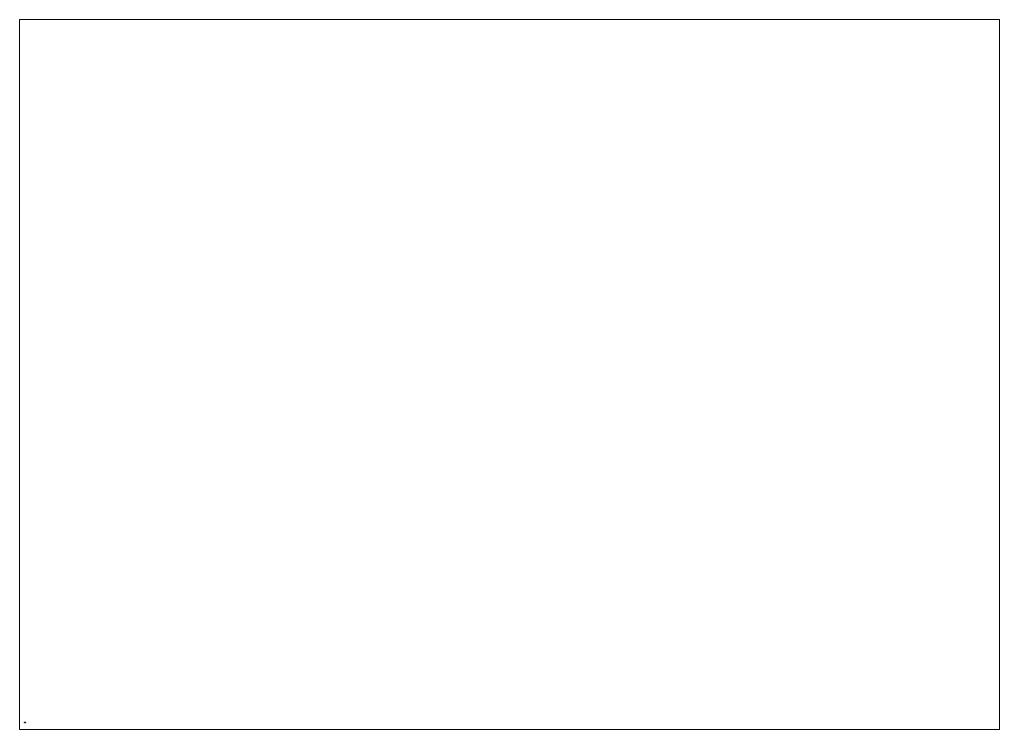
# Paper-space layout 'Layout1' of a CAD drawing. Extents: x 28 to 251, y 20 to 181.
# The model-space entities are those that its viewports show. They can reach past a viewport. Long polylines and large blocks are cut down to what shows.
import ezdxf

# ---------------------------------------------------------------- set-up
doc = ezdxf.new("R2010")
doc.units = 0
doc.layers.get('0').update_dxf_attribs({"linetype": 'CONTINUOUS'})
doc.layers.add('ADDON', color=3, linetype='CONTINUOUS')

msp = doc.modelspace()

# ---------------------------------------------------------------- linework, layer by layer
at = {"layer": 'ADDON'}
for points in [[(-0.22, -2.14, 0.62), (-0.2, -2.13, 0.6), (-0.2, -2.21, 0.55), (-0.22, -2.24, 0.55)], [(-0.2, -2.15, 0.64), (-0.22, -2.14, 0.62), (-0.22, -2.24, 0.55), (-0.2, -2.23, 0.58)], [(0.2, -2.23, 0.58), (0.22, -2.21, 0.57), (-0.22, -2.21, 0.57), (-0.2, -2.23, 0.58)], [(0.22, -2.21, 0.57), (0.2, -2.21, 0.55), (-0.2, -2.21, 0.55), (-0.22, -2.21, 0.57)], [(0.2, -2.21, 0.55), (0.22, -2.24, 0.55), (-0.22, -2.24, 0.55), (-0.2, -2.21, 0.55)], [(0.22, -2.24, 0.55), (0.2, -2.23, 0.58), (-0.2, -2.23, 0.58), (-0.22, -2.24, 0.55)], [(-0.2, -2.13, 0.6), (-0.18, -2.14, 0.62), (-0.18, -2.24, 0.55), (-0.2, -2.21, 0.55)], [(-0.18, -2.14, 0.62), (-0.2, -2.15, 0.64), (-0.2, -2.23, 0.58), (-0.18, -2.24, 0.55)], [(0.18, -2.14, 0.62), (0.2, -2.13, 0.6), (0.2, -2.21, 0.55), (0.18, -2.24, 0.55)], [(0.2, -2.15, 0.64), (0.18, -2.14, 0.62), (0.18, -2.24, 0.55), (0.2, -2.23, 0.58)], [(0.2, -2.13, 0.6), (0.22, -2.14, 0.62), (0.22, -2.24, 0.55), (0.2, -2.21, 0.55)], [(0.22, -2.14, 0.62), (0.2, -2.15, 0.64), (0.2, -2.23, 0.58), (0.22, -2.24, 0.55)]]:
    msp.add_3dface(points, dxfattribs=at)

psp = doc.layouts.get("Layout1")

# ---------------------------------------------------------------- viewports
at = {"layer": '0'}
psp.add_viewport(center=(139.22, 100.81), size=(222.76, 161.29), view_center_point=(210, 148.5), view_height=307.4901, dxfattribs=at)

doc.saveas('drawing.dxf')
